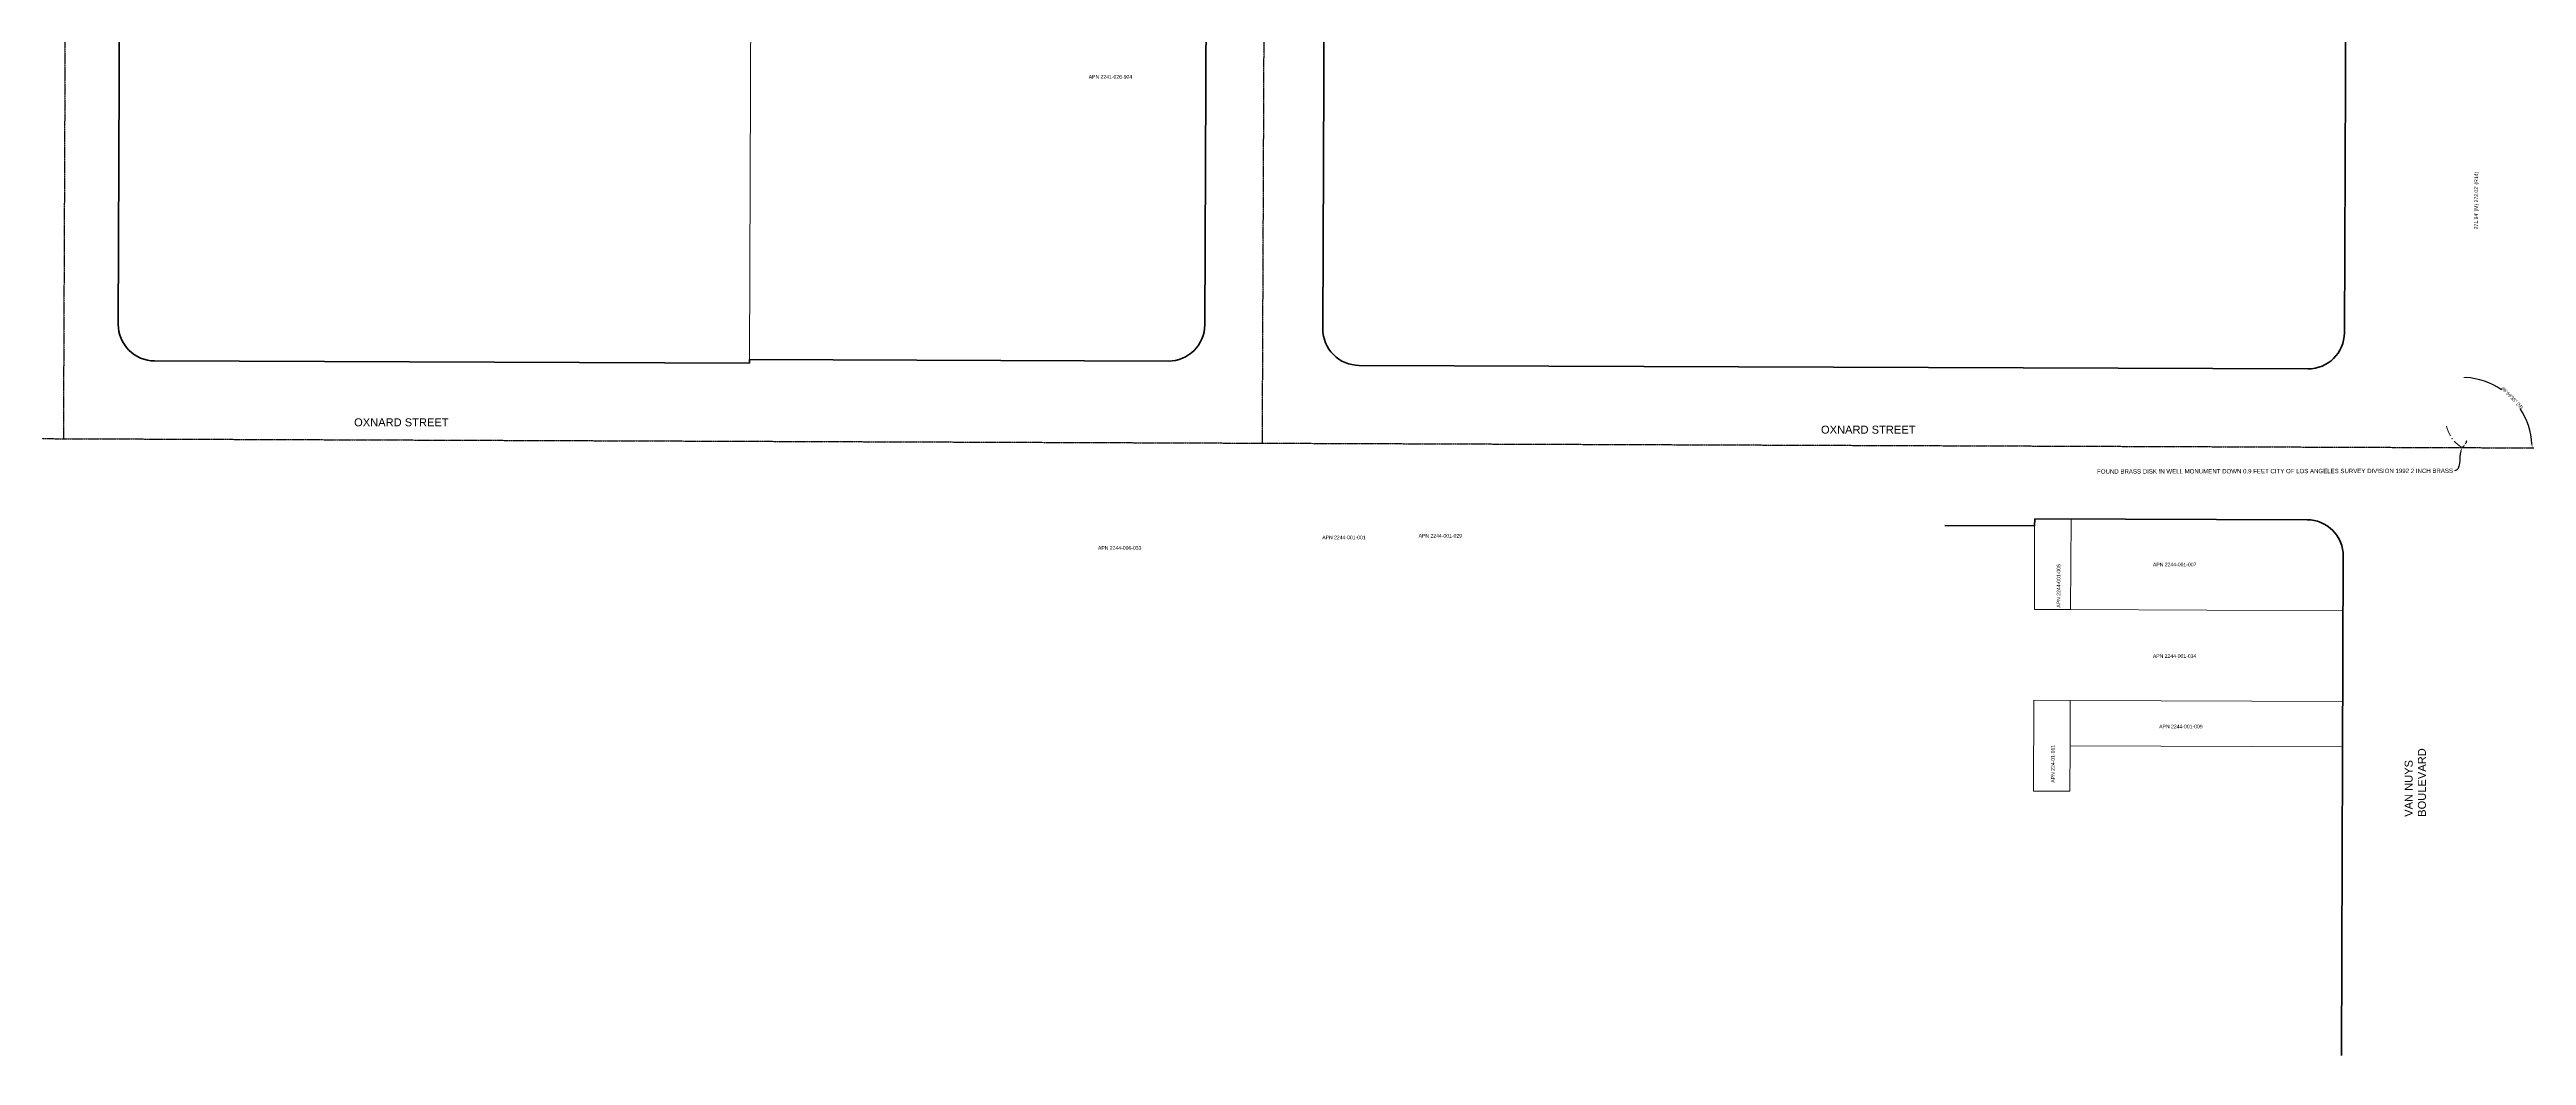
# Model space of a CAD drawing. Header units: feet. Extents: x 6396409 to 6445695, y 1882632 to 1891679.
# Drawn here: x 6424625 to 6425988, y 1887637 to 1888190 of the extents above; entities that cross this region are included whole.
import ezdxf
from ezdxf import colors
from ezdxf.entities.mleader import LeaderData, LeaderLine
from ezdxf.math import Vec2, Vec3

# ---------------------------------------------------------------- set-up
doc = ezdxf.new("R2010")
doc.units = ezdxf.units.FT
doc.header["$MEASUREMENT"] = 0
doc.linetypes.add('CENTER2', pattern=[1.125, 0.75, -0.125, 0.125, -0.125])
for name, color, linetype, lineweight in [('R-ANNO-LABL', 2, 'Continuous', 30), ('R-PROP-PRCL', 4, 'Continuous', 18), ('R-Row-Misc-Txto', 171, 'Continuous', 5), ('R-Row-Scl', 1, 'CENTER2', 25), ('R-Row-Sname', 8, 'Continuous', 0), ('R-Row-Srow', 6, 'Continuous', 50), ('VF-TOPO-TEXT-', 1, 'Continuous', 25)]:
    doc.layers.add(name, color=color, linetype=linetype, lineweight=lineweight)
doc.styles.add('Arial', font='arial.ttf')
doc.styles.add('G1_1 8_0', font='arial.ttf')
doc.styles.add('G4_7 32', font='arial.ttf', dxfattribs={"height": 0.219})
doc.styles.add('NCS1', font='arial.ttf', dxfattribs={"width": 0.8, "height": 0.09375})
doc.styles.add('NCS1-Anno', font='arial.ttf', dxfattribs={"width": 0.8, "height": 0.09375})
doc.dimstyles.new('Annotative (NCS1)', dxfattribs={"dimscale": 100, "dimtxt": 0.09375, "dimasz": 0.1, "dimexe": 0.1, "dimexo": 0.04, "dimgap": 0.05, "dimtad": 0, "dimdec": 3, "dimzin": 0, "dimdsep": 46, "dimtxsty": 'NCS1-Anno', "dimcen": 0.05, "dimaunit": 1, "dimadec": 3, "dimazin": 0, "dimtfac": 1, "dimtdec": 3, "dimtofl": 0, "dimtmove": 0, "dimatfit": 3, "dimfxl": 0.1, "dimtolj": 1, "dimtzin": 0, "dimarcsym": 0})

# ---------------------------------------------------------------- blocks, each defined once
blk = doc.blocks.new('_CrowsFoot-Start')
blk.add_circle((3.28, 2.59), 0.0638)
for centre, radius, start, end in [((8.43, -7.26), 11.12, 122.80358, 139.26835), ((8.35, -7.76), 11.54, 94.2373, 111.10725)]:
    blk.add_arc(centre, radius, start, end)
blk = doc.blocks.new('*D3964')
at = {"layer": 'Defpoints', "color": 0, "transparency": 16777216}
for p in [(6424633.3, 1888246), (6425293.5, 1888244.6), (6425283.8, 1888228), (6428595, 1888237.7), (6425292.4, 1887973.7)]:
    blk.add_point(p, dxfattribs=at)
at = {"layer": 'R-ANNO-LABL', "color": 0, "lineweight": -2, "transparency": 16777216}
for start, end in [(185.8491, 199.1621), (250.4812, 263.7943)]:
    blk.add_arc((6425293.5, 1888244.6), 19.2, start, end, dxfattribs=at)
at = {"layer": 'R-ANNO-LABL', "color": 0, "transparency": 16777216}
for points in [[(6425274.1, 1888242.6), (6425274.7, 1888242.7), (6425274.3, 1888244.6)], [(6425291.5, 1888225.8), (6425291.4, 1888225.2), (6425293.4, 1888225.4)]]:
    blk.add_solid(points, dxfattribs=at)
at = {"layer": 'R-ANNO-LABL', "color": 0, "transparency": 16777216, "insert": (6425279.9, 1888231.1), "char_height": 1.875, "width": 21.498, "attachment_point": 5, "rotation": 314.8217, "style": 'NCS1-Anno'}
blk.add_mtext('\\A1;89°52\'54" (M)\\P89%%D53\'42" (R10)', dxfattribs=at)
blk = doc.blocks.new('*D3968')
at = {"layer": 'Defpoints', "color": 0, "transparency": 16777216}
for p in [(6425955, 1888533.2), (6425986.4, 1887990.5), (6424632.2, 1887976.2), (6425952.8, 1887971.2), (6427273.3, 1887966.4)]:
    blk.add_point(p, dxfattribs=at)
at = {"layer": 'R-ANNO-LABL', "color": 0, "lineweight": -2, "transparency": 16777216}
for start, end in [(55.6327, 86.8133), (2.7552, 33.9358)]:
    blk.add_arc((6425952.8, 1887971.3), 38.6, start, end, dxfattribs=at)
at = {"layer": 'R-ANNO-LABL', "color": 0, "transparency": 16777216}
for points in [[(6425955, 1888009.5), (6425955, 1888010.2), (6425953, 1888009.9)], [(6425991.7, 1887973.1), (6425991.1, 1887973.1), (6425991.5, 1887971.1)]]:
    blk.add_solid(points, dxfattribs=at)
at = {"layer": 'R-ANNO-LABL', "color": 0, "transparency": 16777216, "insert": (6425980.3, 1887998.5), "char_height": 1.875, "width": 22.15, "attachment_point": 5, "rotation": 314.7842, "style": 'NCS1-Anno'}
blk.add_mtext('\\A1;89°59\'35" (M) ', dxfattribs=at)
blk = doc.blocks.new('*D3969')
at = {"layer": 'Defpoints', "color": 0, "transparency": 16777216}
for p in [(6425955, 1888533.2), (6424633.3, 1888246), (6428595, 1888237.7), (6425935.3, 1888211.3), (6425952.8, 1887971.2)]:
    blk.add_point(p, dxfattribs=at)
at = {"layer": 'R-ANNO-LABL', "color": 0, "lineweight": -2, "transparency": 16777216}
for start, end in [(182.9814, 211.8258), (237.8359, 266.6802)]:
    blk.add_arc((6425953.9, 1888243.2), 37, start, end, dxfattribs=at)
at = {"layer": 'R-ANNO-LABL', "color": 0, "transparency": 16777216}
for points in [[(6425916.6, 1888241.3), (6425917.3, 1888241.3), (6425916.9, 1888243.3)], [(6425951.8, 1888206.7), (6425951.7, 1888206), (6425953.7, 1888206.3)]]:
    blk.add_solid(points, dxfattribs=at)
at = {"layer": 'R-ANNO-LABL', "color": 0, "transparency": 16777216, "insert": (6425927.7, 1888217.2), "char_height": 1.875, "width": 27.86, "attachment_point": 5, "rotation": 314.8308, "style": 'NCS1-Anno'}
blk.add_mtext('\\A1;89°54\'0" (M) \\P89%%D53\'44" (R13)', dxfattribs=at)
blk = doc.blocks.new('*D3970')
at = {"layer": 'Defpoints', "color": 0, "transparency": 16777216}
for p in [(6424634.4, 1888536.1), (6425955, 1888533.2), (6425955, 1888533.2), (6425947.6, 1888520.6), (6425952.8, 1887971.2)]:
    blk.add_point(p, dxfattribs=at)
at = {"layer": 'R-ANNO-LABL', "color": 0, "lineweight": -2, "transparency": 16777216}
for start, end in [(187.7234, 194.9928), (254.6621, 261.9315)]:
    blk.add_arc((6425955, 1888533.2), 14.6, start, end, dxfattribs=at)
at = {"layer": 'R-ANNO-LABL', "color": 0, "transparency": 16777216}
for points in [[(6425940.2, 1888531.2), (6425940.8, 1888531.3), (6425940.4, 1888533.2)], [(6425953, 1888519.1), (6425952.9, 1888518.4), (6425954.9, 1888518.6)]]:
    blk.add_solid(points, dxfattribs=at)
at = {"layer": 'R-ANNO-LABL', "color": 0, "transparency": 16777216, "insert": (6425944.6, 1888522.9), "char_height": 1.875, "width": 13.959, "attachment_point": 5, "rotation": 314.8274, "style": 'NCS1-Anno'}
blk.add_mtext('\\A1;89°54\'24" (M)', dxfattribs=at)
blk = doc.blocks.new('*D3971')
at = {"layer": 'Defpoints', "color": 0, "transparency": 16777216}
for p in [(6423314.9, 1888806.9), (6427276.4, 1888791.6), (6425982.2, 1888781.4), (6425955, 1888533.2), (6425952.8, 1887971.2)]:
    blk.add_point(p, dxfattribs=at)
at = {"layer": 'R-ANNO-LABL', "color": 0, "lineweight": -2, "transparency": 16777216}
blk.add_line((6425955, 1888534), (6425955.9, 1888768.4), dxfattribs=at)
for start, end in [(330.7183, 355.9952), (273.565, 298.842)]:
    blk.add_arc((6425956, 1888796.7), 30.3, start, end, dxfattribs=at)
at = {"layer": 'R-ANNO-LABL', "color": 0, "transparency": 16777216}
for points in [[(6425985.9, 1888794.6), (6425986.5, 1888794.6), (6425986.3, 1888796.6)], [(6425957.9, 1888766.1), (6425957.9, 1888766.8), (6425955.9, 1888766.4)]]:
    blk.add_solid(points, dxfattribs=at)
at = {"layer": 'R-ANNO-LABL', "color": 0, "transparency": 16777216, "insert": (6425977.3, 1888775.2), "char_height": 1.875, "width": 19.166, "attachment_point": 5, "rotation": 44.7801, "style": 'NCS1-Anno'}
blk.add_mtext('\\A1;89°59\'55" (M)\\P90%%D00\'10" (R11)', dxfattribs=at)
blk = doc.blocks.new('_CrowsFoot-End')
at = {"extrusion": (0, 0, -1)}
blk.add_circle((3.3, 2.6), 0.0638, dxfattribs=at)
for centre, radius, start, end in [((8.3, -7.8), 11.5, 94.2373, 111.1072), ((8.4, -7.3), 11.1, 122.8036, 139.2683)]:
    blk.add_arc(centre, radius, start, end, dxfattribs=at)

msp = doc.modelspace()

# ---------------------------------------------------------------- linework, layer by layer
at = {"layer": 'R-PROP-PRCL'}
for p, q in [((6425010.8279, 1888225.1791), (6425009.9844, 1888019.7702)), ((6425717.3976, 1887882.1508), (6425717.5731, 1887928.1498)), ((6425737.5893, 1887932.0728), (6425737.3982, 1887882.0743)), ((6425737.3983, 1887882.0743), (6425717.3976, 1887882.1508)), ((6425887.3908, 1887881.4993), (6425737.3983, 1887882.0743)), ((6425717.0161, 1887782.1538), (6425717.2068, 1887832.1523)), ((6425717.2068, 1887832.1523), (6425737.2071, 1887832.0758)), ((6425737.2071, 1887832.0758), (6425737.1116, 1887807.0763)), ((6425737.2071, 1887832.0758), (6425887.1956, 1887831.5006)), ((6425737.1116, 1887807.0763), (6425737.0161, 1887782.0771)), ((6425887.0981, 1887806.5013), (6425737.1116, 1887807.0763)), ((6425737.0161, 1887782.0771), (6425717.0161, 1887782.1538))]:
    msp.add_line(p, q, dxfattribs=at)
at = {"layer": 'R-Row-Scl'}
for p, q in [((6424633.3221, 1888245.9276), (6424632.2221, 1887976.17)), ((6425292.3876, 1887973.7232), (6425293.51, 1888244.5911)), ((6423311.5912, 1887981.3544), (6424632.2221, 1887976.17)), ((6424632.2221, 1887976.17), (6427273.2665, 1887966.3813))]:
    msp.add_line(p, q, dxfattribs=at)
at = {"layer": 'R-Row-Srow'}
for p, q in [((6425889.3868, 1888363.3489), (6425888.0894, 1888034.511)), ((6425325.6485, 1888036.6091), (6425326.5097, 1888244.4543)), ((6424663.2407, 1888225.9023), (6424662.4788, 1888039.0657)), ((6425260.6571, 1888038.8325), (6425261.3857, 1888214.6578)), ((6424682.4045, 1888018.9843), (6425009.9762, 1888017.7702)), ((6425009.9844, 1888019.7702), (6425009.9762, 1888017.7702)), ((6425009.9844, 1888019.7702), (6425240.5832, 1888018.9155)), ((6425345.5742, 1888016.5264), (6425868.0155, 1888014.59)), ((6425668.0935, 1887928.3304), (6425717.573, 1887928.147)), ((6425717.5883, 1887932.147), (6425717.573, 1887928.147)), ((6425717.5883, 1887932.147), (6425867.5783, 1887931.591)), ((6425887.504, 1887911.5157), (6425886.4672, 1887636.6704))]:
    msp.add_line(p, q, dxfattribs=at)
for centre, start, end in [((6424682.4787, 1888038.9842), 179.7663693, 269.7876426), ((6425240.6573, 1888038.9154), 269.7876426, 359.7625792), ((6425345.6483, 1888036.5262), 179.7625792, 269.7876426), ((6425868.0896, 1888034.5899), 269.7876426, 359.7739528), ((6425867.5042, 1887911.5912), 359.7838467, 89.7876426)]:
    msp.add_arc(centre, 20, start, end, dxfattribs=at)

# ---------------------------------------------------------------- block references
at = {"layer": 'R-ANNO-LABL', "color": 2, "linetype": 'Continuous', "lineweight": 30, "extrusion": (1.21325e-16, -1.6667e-17, -1), "xscale": -0.5332381437745033, "yscale": 0.5332381437745032, "zscale": 0.5332381437745032, "rotation": 97.82201080550834}
msp.add_blockref('_CrowsFoot-End', (-6425952.8405, 1887971.2753), dxfattribs=at)
at = {"layer": 'R-Row-Misc-Txto', "xscale": 1.748856181813126, "yscale": 1.748856181813126, "zscale": 1.748856181813126, "rotation": 99.27540097729354}
msp.add_blockref('_CrowsFoot-Start', (6425952.8405, 1887971.2753), dxfattribs=at)

# ---------------------------------------------------------------- texts
at = {"layer": 'R-ANNO-LABL', "color": 2, "linetype": 'Continuous', "lineweight": 30, "insert": (6425962.2333, 1888107.2501), "char_height": 2, "width": 27.697234, "attachment_point": 8, "rotation": 89.7739528, "style": 'NCS1'}
msp.add_mtext("271.94' (M) 272.02' (R14)", dxfattribs=at)
at = {"layer": 'R-Row-Misc-Txto', "style": 'G1_1 8_0'}
for s, p in [('APN 2241-026-904', (6425196.7475, 1888174.3963)), ('APN 2241-026-904', (6425196.7475, 1888174.3963)), ('APN 2244-006-033', (6425201.8506, 1887915.0464)), ('APN 2244-001-001', (6425325.3298, 1887920.8297)), ('APN 2244-001-029', (6425378.3827, 1887921.7563)), ('APN 2244-001-007', (6425782.7073, 1887905.8954)), ('APN 2244-001-034', (6425782.6578, 1887855.5255)), ('APN 2244-001-009', (6425786.1431, 1887816.7334))]:
    msp.add_text(s, height=2, dxfattribs=at).set_placement(p)
at = {"layer": 'R-Row-Misc-Txto', "style": 'Arial'}
for s, p in [('APN 2244-001-006', (6425731.7495, 1887883.1905)), ('APN 224-01-011', (6425728.5896, 1887786.8336))]:
    msp.add_text(s, height=2, rotation=90, dxfattribs=at).set_placement(p)
at = {"layer": 'R-Row-Sname', "char_height": 4.38, "width": 76.037061, "attachment_point": 1, "style": 'G4_7 32'}
for insert in [(6424792.305, 1887987.3818), (6425599.9423, 1887983.3434)]:
    msp.add_mtext('OXNARD STREET', dxfattribs=dict(at, insert=insert))
at = {"layer": 'R-Row-Sname', "insert": (6425921.2923, 1887768.0285), "char_height": 4.38, "width": 66.312398, "attachment_point": 1, "rotation": 90, "style": 'G4_7 32'}
msp.add_mtext('VAN NUYS BOULEVARD', dxfattribs=at)

# ---------------------------------------------------------------- dimensions: what is measured, and where the dimension line sits
at = {"layer": 'R-ANNO-LABL'}
for base, line1, line2, text, picture, middle in [((6425982.1689, 1888781.437), ((6425954.99, 1888533.21), (6425952.84, 1887971.16)), ((6423314.9287, 1888806.85), (6427276.401, 1888791.5974)), '<> (M)\\P90%%D00\'10" (R11)', '*D3971', (6425977.3318, 1888775.1829)), ((6425986.3578, 1887990.4595), ((6424632.2221, 1887976.17), (6427273.2665, 1887966.3813)), ((6425954.99, 1888533.21), (6425952.84, 1887971.16)), '<> (M) ', '*D3968', (6425980.251, 1887998.4802)), ((6425935.2958, 1888211.267), ((6424633.3222, 1888245.9646), (6428594.953, 1888237.7223)), ((6425954.99, 1888533.21), (6425952.84, 1887971.16)), '<> (M) \\P89%%D53\'44" (R13)', '*D3969', (6425927.6674, 1888217.1582)), ((6425947.6434, 1888520.5812), ((6424634.4328, 1888536.1129), (6425954.99, 1888533.21)), ((6425954.99, 1888533.21), (6425952.84, 1887971.16)), '<> (M)', '*D3970', (6425944.6279, 1888522.9102)), ((6425283.8481, 1888227.989), ((6425292.3876, 1887973.7232), (6425293.51, 1888244.5911)), ((6424633.3222, 1888245.9646), (6428594.953, 1888237.7223)), '<> (M)\\P89%%D53\'42" (R10)', '*D3964', (6425279.8851, 1888231.0507))]:
    dim = msp.add_angular_dim_2l(base=base, line1=line1, line2=line2, text=text, dimstyle='Annotative (NCS1)', override={"dimscale": 0, "dimpost": ''}, dxfattribs=at)
    dim.commit()
    dim.dimension.update_dxf_attribs({"geometry": picture, "text_midpoint": middle})

# ---------------------------------------------------------------- leaders
at = {"layer": 'VF-TOPO-TEXT-'}
ml = msp.add_multileader_mtext('Standard', dxfattribs=at)
ml.set_content('FOUND BRASS DISK IN WELL MONUMENT DOWN 0.9 FEET CITY OF LOS ANGELES SURVEY DIVISION 1992 2 INCH BRASS', color=256, style='NCS1-Anno')
ml.set_leader_properties()
ml.build(insert=Vec2(0, 0))
ml.multileader.update_dxf_attribs({"leader_type": 2, "dogleg_length": 0.1, "arrow_head_size": 2, "scale": 20})
ctx = ml.context
ctx.base_point, ctx.scale, ctx.char_height, ctx.arrow_head_size, ctx.landing_gap_size, ctx.plane_origin, ctx.plane_x_axis, ctx.plane_y_axis = Vec3(6425895.4117, 1887958.4033), 20, 2.4, 2, 0.8, Vec3(6425941.738, 1887933.4824), Vec3(0.999997952, 0.002023734), Vec3(-0.002023734, 0.999997952)
ctx.text_align_type = 2
notes = []
notes.append((ctx, [(0, (1, 1, 0), (6425950.701, 1887958.5151), (-0.999997952, -0.002023734), 2, [(0, [(6425952.8405, 1887971.2753)], 0, [])])]))
ctx.mtext.insert, ctx.mtext.text_direction, ctx.mtext.rotation, ctx.mtext.width, ctx.mtext.alignment, ctx.mtext.flow_direction = Vec3(6425947.8986, 1887959.7299), Vec3(0.999997952, 0.002023734), -1.568772218, 53.478881, 3, 5
for ctx, leaders in notes:
    for number, flags, end, landing, length, lines in leaders:
        leader = LeaderData()
        leader.index, (leader.has_last_leader_line, leader.has_dogleg_vector, leader.attachment_direction) = number, flags
        leader.last_leader_point, leader.dogleg_vector, leader.dogleg_length = Vec3(end), Vec3(landing), length
        for number, points, colour, breaks in lines:
            line = LeaderLine()
            line.index, line.vertices, line.color, line.breaks = number, Vec3.list(points), colors.encode_raw_color(colour), breaks
            leader.lines.append(line)
        ctx.leaders.append(leader)

doc.saveas('drawing.dxf')
